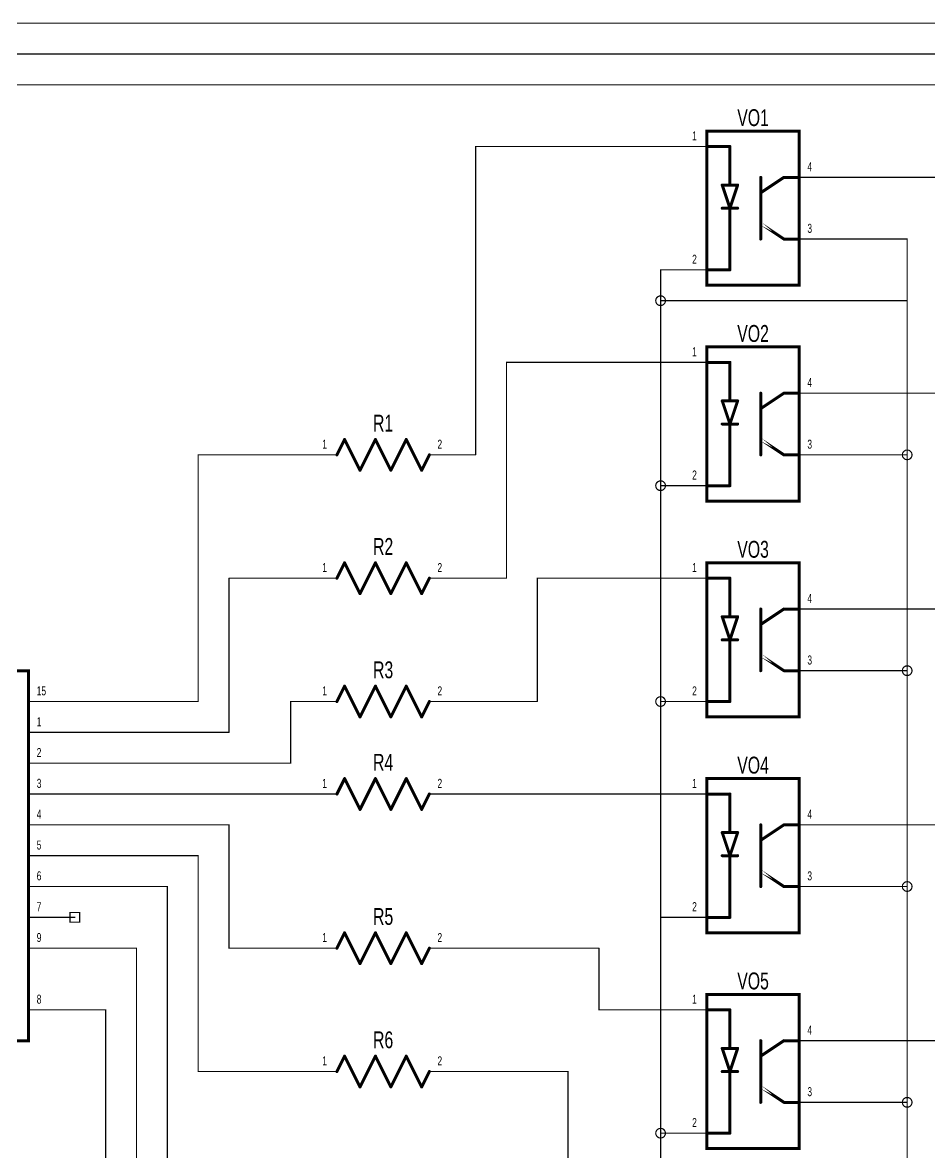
# Model space of a CAD drawing. Extents: x -9.1 to 18.8, y -6.3 to 0.3.
# Drawn here: x -4.47 to -1.528, y -3.462 to 0.202 of the extents above; entities that cross this region are included whole.
import ezdxf
from ezdxf.enums import TextEntityAlignment as Align

# ---------------------------------------------------------------- set-up
doc = ezdxf.new("R2010")
doc.units = 0
for name, color, linetype in [('Element', 253, 'CONTINUOUS'), ('Net', 50, 'CONTINUOUS'), ('Pin', 50, 'CONTINUOUS')]:
    doc.layers.add(name, color=color, linetype=linetype)

msp = doc.modelspace()

# ---------------------------------------------------------------- linework, layer by layer
at = {"layer": 'Element', "linetype": 'CONTINUOUS', "const_width": 0.0098}
for points in [[(-2.25, -0.15), (-1.95, -0.15), (-1.95, -0.65), (-2.25, -0.65), (-2.25, -0.15)], [(-2.25, -0.2), (-2.175, -0.2)], [(-2.175, -0.2), (-2.175, -0.325)], [(-2.15, -0.325), (-2.2, -0.325)], [(-2.2, -0.325), (-2.175, -0.4)], [(-2.175, -0.4), (-2.15, -0.325)], [(-2.075, -0.3), (-2.075, -0.5)], [(-2.075, -0.35), (-2, -0.3)], [(-2, -0.3), (-1.95, -0.3)], [(-2.2, -0.4), (-2.15, -0.4)], [(-2.175, -0.4), (-2.175, -0.6)], [(-2.075, -0.45), (-2, -0.5), (-2.075, -0.45)], [(-2, -0.5), (-1.95, -0.5)], [(-2.175, -0.6), (-2.25, -0.6)], [(-2.25, -0.85), (-1.95, -0.85), (-1.95, -1.35), (-2.25, -1.35), (-2.25, -0.85)], [(-2.25, -0.9), (-2.175, -0.9)], [(-2.175, -0.9), (-2.175, -1.025)], [(-2.15, -1.025), (-2.2, -1.025)], [(-2.2, -1.025), (-2.175, -1.1)], [(-2.175, -1.1), (-2.15, -1.025)], [(-2.075, -1), (-2.075, -1.2)], [(-2.075, -1.05), (-2, -1)], [(-2, -1), (-1.95, -1)], [(-2.2, -1.1), (-2.15, -1.1)], [(-2.175, -1.1), (-2.175, -1.3)], [(-3.45, -1.2), (-3.425, -1.15)], [(-3.425, -1.15), (-3.375, -1.25)], [(-3.375, -1.25), (-3.325, -1.15)], [(-3.325, -1.15), (-3.275, -1.25)], [(-3.275, -1.25), (-3.225, -1.15)], [(-3.225, -1.15), (-3.175, -1.25)], [(-2.075, -1.15), (-2, -1.2), (-2.075, -1.15)], [(-3.175, -1.25), (-3.15, -1.2)], [(-2, -1.2), (-1.95, -1.2)], [(-2.175, -1.3), (-2.25, -1.3)], [(-3.45, -1.6), (-3.425, -1.55)], [(-3.425, -1.55), (-3.375, -1.65)], [(-3.375, -1.65), (-3.325, -1.55)], [(-3.325, -1.55), (-3.275, -1.65)], [(-3.275, -1.65), (-3.225, -1.55)], [(-3.225, -1.55), (-3.175, -1.65)], [(-2.25, -1.55), (-1.95, -1.55), (-1.95, -2.05), (-2.25, -2.05), (-2.25, -1.55)], [(-3.175, -1.65), (-3.15, -1.6)], [(-2.25, -1.6), (-2.175, -1.6)], [(-2.175, -1.6), (-2.175, -1.725)], [(-2.15, -1.725), (-2.2, -1.725)], [(-2.2, -1.725), (-2.175, -1.8)], [(-2.175, -1.8), (-2.15, -1.725)], [(-2.075, -1.7), (-2.075, -1.9)], [(-2.075, -1.75), (-2, -1.7)], [(-2, -1.7), (-1.95, -1.7)], [(-2.2, -1.8), (-2.15, -1.8)], [(-2.175, -1.8), (-2.175, -2)], [(-2.075, -1.85), (-2, -1.9), (-2.075, -1.85)], [(-5.15, -1.9), (-4.45, -1.9), (-4.45, -3.1), (-5.15, -3.1), (-5.15, -1.9)], [(-2, -1.9), (-1.95, -1.9)], [(-3.45, -2), (-3.425, -1.95)], [(-3.425, -1.95), (-3.375, -2.05)], [(-3.375, -2.05), (-3.325, -1.95)], [(-3.325, -1.95), (-3.275, -2.05)], [(-3.275, -2.05), (-3.225, -1.95)], [(-3.225, -1.95), (-3.175, -2.05)], [(-3.175, -2.05), (-3.15, -2)], [(-2.175, -2), (-2.25, -2)], [(-3.45, -2.3), (-3.425, -2.25)], [(-3.425, -2.25), (-3.375, -2.35)], [(-3.375, -2.35), (-3.325, -2.25)], [(-3.325, -2.25), (-3.275, -2.35)], [(-3.275, -2.35), (-3.225, -2.25)], [(-3.225, -2.25), (-3.175, -2.35)], [(-2.25, -2.25), (-1.95, -2.25), (-1.95, -2.75), (-2.25, -2.75), (-2.25, -2.25)], [(-3.175, -2.35), (-3.15, -2.3)], [(-2.25, -2.3), (-2.175, -2.3)], [(-2.175, -2.3), (-2.175, -2.425)], [(-2.075, -2.4), (-2.075, -2.6)], [(-2.075, -2.45), (-2, -2.4)], [(-2, -2.4), (-1.95, -2.4)], [(-2.15, -2.425), (-2.2, -2.425)], [(-2.2, -2.425), (-2.175, -2.5)], [(-2.175, -2.5), (-2.15, -2.425)], [(-2.2, -2.5), (-2.15, -2.5)], [(-2.175, -2.5), (-2.175, -2.7)], [(-2.075, -2.55), (-2, -2.6), (-2.075, -2.55)], [(-2, -2.6), (-1.95, -2.6)], [(-2.175, -2.7), (-2.25, -2.7)], [(-3.45, -2.8), (-3.425, -2.75)], [(-3.425, -2.75), (-3.375, -2.85)], [(-3.375, -2.85), (-3.325, -2.75)], [(-3.325, -2.75), (-3.275, -2.85)], [(-3.275, -2.85), (-3.225, -2.75)], [(-3.225, -2.75), (-3.175, -2.85)], [(-3.175, -2.85), (-3.15, -2.8)], [(-2.25, -2.95), (-1.95, -2.95), (-1.95, -3.45), (-2.25, -3.45), (-2.25, -2.95)], [(-2.25, -3), (-2.175, -3)], [(-2.175, -3), (-2.175, -3.125)], [(-2.075, -3.1), (-2.075, -3.3)], [(-2.075, -3.15), (-2, -3.1)], [(-2, -3.1), (-1.95, -3.1)], [(-3.45, -3.2), (-3.425, -3.15)], [(-3.425, -3.15), (-3.375, -3.25)], [(-3.375, -3.25), (-3.325, -3.15)], [(-3.325, -3.15), (-3.275, -3.25)], [(-3.275, -3.25), (-3.225, -3.15)], [(-3.225, -3.15), (-3.175, -3.25)], [(-2.15, -3.125), (-2.2, -3.125)], [(-2.2, -3.125), (-2.175, -3.2)], [(-2.175, -3.2), (-2.15, -3.125)], [(-3.175, -3.25), (-3.15, -3.2)], [(-2.2, -3.2), (-2.15, -3.2)], [(-2.175, -3.2), (-2.175, -3.4)], [(-2.075, -3.25), (-2, -3.3), (-2.075, -3.25)], [(-2, -3.3), (-1.95, -3.3)], [(-2.175, -3.4), (-2.25, -3.4)]]:
    msp.add_lwpolyline(points, dxfattribs=at)
at = {"layer": 'Element', "linetype": 'CONTINUOUS', "const_width": 0.0049}
for points in [[(-2.2525, -0.2, 1), (-2.2475, -0.2, 1), (-2.2525, -0.2, 1)], [(-2.1775, -0.2, 1), (-2.1725, -0.2, 1), (-2.1775, -0.2, 1)], [(-2.1775, -0.2, 1), (-2.1725, -0.2, 1), (-2.1775, -0.2, 1)], [(-2.2025, -0.325, 1), (-2.1975, -0.325, 1), (-2.2025, -0.325, 1)], [(-2.2025, -0.325, 1), (-2.1975, -0.325, 1), (-2.2025, -0.325, 1)], [(-2.1775, -0.325, 1), (-2.1725, -0.325, 1), (-2.1775, -0.325, 1)], [(-2.1525, -0.325, 1), (-2.1475, -0.325, 1), (-2.1525, -0.325, 1)], [(-2.1525, -0.325, 1), (-2.1475, -0.325, 1), (-2.1525, -0.325, 1)], [(-2.0775, -0.3, 1), (-2.0725, -0.3, 1), (-2.0775, -0.3, 1)], [(-2.0025, -0.3, 1), (-1.9975, -0.3, 1), (-2.0025, -0.3, 1)], [(-2.0025, -0.3, 1), (-1.9975, -0.3, 1), (-2.0025, -0.3, 1)], [(-1.9525, -0.3, 1), (-1.9475, -0.3, 1), (-1.9525, -0.3, 1)], [(-2.0775, -0.35, 1), (-2.0725, -0.35, 1), (-2.0775, -0.35, 1)], [(-2.2025, -0.4, 1), (-2.1975, -0.4, 1), (-2.2025, -0.4, 1)], [(-2.1775, -0.4, 1), (-2.1725, -0.4, 1), (-2.1775, -0.4, 1)], [(-2.1775, -0.4, 1), (-2.1725, -0.4, 1), (-2.1775, -0.4, 1)], [(-2.1775, -0.4, 1), (-2.1725, -0.4, 1), (-2.1775, -0.4, 1)], [(-2.1525, -0.4, 1), (-2.1475, -0.4, 1), (-2.1525, -0.4, 1)], [(-2.0775, -0.45, 1), (-2.0725, -0.45, 1), (-2.0775, -0.45, 1)], [(-2.0775, -0.5, 1), (-2.0725, -0.5, 1), (-2.0775, -0.5, 1)], [(-2.0025, -0.5, 1), (-1.9975, -0.5, 1), (-2.0025, -0.5, 1)], [(-1.9525, -0.5, 1), (-1.9475, -0.5, 1), (-1.9525, -0.5, 1)], [(-2.2525, -0.6, 1), (-2.2475, -0.6, 1), (-2.2525, -0.6, 1)], [(-2.1775, -0.6, 1), (-2.1725, -0.6, 1), (-2.1775, -0.6, 1)], [(-2.1775, -0.6, 1), (-2.1725, -0.6, 1), (-2.1775, -0.6, 1)], [(-2.2525, -0.9, 1), (-2.2475, -0.9, 1), (-2.2525, -0.9, 1)], [(-2.1775, -0.9, 1), (-2.1725, -0.9, 1), (-2.1775, -0.9, 1)], [(-2.1775, -0.9, 1), (-2.1725, -0.9, 1), (-2.1775, -0.9, 1)], [(-2.2025, -1.025, 1), (-2.1975, -1.025, 1), (-2.2025, -1.025, 1)], [(-2.2025, -1.025, 1), (-2.1975, -1.025, 1), (-2.2025, -1.025, 1)], [(-2.1775, -1.025, 1), (-2.1725, -1.025, 1), (-2.1775, -1.025, 1)], [(-2.1525, -1.025, 1), (-2.1475, -1.025, 1), (-2.1525, -1.025, 1)], [(-2.1525, -1.025, 1), (-2.1475, -1.025, 1), (-2.1525, -1.025, 1)], [(-2.0775, -1, 1), (-2.0725, -1, 1), (-2.0775, -1, 1)], [(-2.0025, -1, 1), (-1.9975, -1, 1), (-2.0025, -1, 1)], [(-2.0025, -1, 1), (-1.9975, -1, 1), (-2.0025, -1, 1)], [(-1.9525, -1, 1), (-1.9475, -1, 1), (-1.9525, -1, 1)], [(-2.0775, -1.05, 1), (-2.0725, -1.05, 1), (-2.0775, -1.05, 1)], [(-2.2025, -1.1, 1), (-2.1975, -1.1, 1), (-2.2025, -1.1, 1)], [(-2.1775, -1.1, 1), (-2.1725, -1.1, 1), (-2.1775, -1.1, 1)], [(-2.1775, -1.1, 1), (-2.1725, -1.1, 1), (-2.1775, -1.1, 1)], [(-2.1775, -1.1, 1), (-2.1725, -1.1, 1), (-2.1775, -1.1, 1)], [(-2.1525, -1.1, 1), (-2.1475, -1.1, 1), (-2.1525, -1.1, 1)], [(-3.4275, -1.15, 1), (-3.4225, -1.15, 1), (-3.4275, -1.15, 1)], [(-3.4275, -1.15, 1), (-3.4225, -1.15, 1), (-3.4275, -1.15, 1)], [(-3.3275, -1.15, 1), (-3.3225, -1.15, 1), (-3.3275, -1.15, 1)], [(-3.3275, -1.15, 1), (-3.3225, -1.15, 1), (-3.3275, -1.15, 1)], [(-3.2275, -1.15, 1), (-3.2225, -1.15, 1), (-3.2275, -1.15, 1)], [(-3.2275, -1.15, 1), (-3.2225, -1.15, 1), (-3.2275, -1.15, 1)], [(-2.0775, -1.15, 1), (-2.0725, -1.15, 1), (-2.0775, -1.15, 1)], [(-3.4525, -1.2, 1), (-3.4475, -1.2, 1), (-3.4525, -1.2, 1)], [(-3.1525, -1.2, 1), (-3.1475, -1.2, 1), (-3.1525, -1.2, 1)], [(-2.0775, -1.2, 1), (-2.0725, -1.2, 1), (-2.0775, -1.2, 1)], [(-2.0025, -1.2, 1), (-1.9975, -1.2, 1), (-2.0025, -1.2, 1)], [(-1.9525, -1.2, 1), (-1.9475, -1.2, 1), (-1.9525, -1.2, 1)], [(-3.3775, -1.25, 1), (-3.3725, -1.25, 1), (-3.3775, -1.25, 1)], [(-3.3775, -1.25, 1), (-3.3725, -1.25, 1), (-3.3775, -1.25, 1)], [(-3.2775, -1.25, 1), (-3.2725, -1.25, 1), (-3.2775, -1.25, 1)], [(-3.2775, -1.25, 1), (-3.2725, -1.25, 1), (-3.2775, -1.25, 1)], [(-3.1775, -1.25, 1), (-3.1725, -1.25, 1), (-3.1775, -1.25, 1)], [(-3.1775, -1.25, 1), (-3.1725, -1.25, 1), (-3.1775, -1.25, 1)], [(-2.2525, -1.3, 1), (-2.2475, -1.3, 1), (-2.2525, -1.3, 1)], [(-2.1775, -1.3, 1), (-2.1725, -1.3, 1), (-2.1775, -1.3, 1)], [(-2.1775, -1.3, 1), (-2.1725, -1.3, 1), (-2.1775, -1.3, 1)], [(-3.4275, -1.55, 1), (-3.4225, -1.55, 1), (-3.4275, -1.55, 1)], [(-3.4275, -1.55, 1), (-3.4225, -1.55, 1), (-3.4275, -1.55, 1)], [(-3.3275, -1.55, 1), (-3.3225, -1.55, 1), (-3.3275, -1.55, 1)], [(-3.3275, -1.55, 1), (-3.3225, -1.55, 1), (-3.3275, -1.55, 1)], [(-3.2275, -1.55, 1), (-3.2225, -1.55, 1), (-3.2275, -1.55, 1)], [(-3.2275, -1.55, 1), (-3.2225, -1.55, 1), (-3.2275, -1.55, 1)], [(-3.4525, -1.6, 1), (-3.4475, -1.6, 1), (-3.4525, -1.6, 1)], [(-3.1525, -1.6, 1), (-3.1475, -1.6, 1), (-3.1525, -1.6, 1)], [(-2.2525, -1.6, 1), (-2.2475, -1.6, 1), (-2.2525, -1.6, 1)], [(-2.1775, -1.6, 1), (-2.1725, -1.6, 1), (-2.1775, -1.6, 1)], [(-2.1775, -1.6, 1), (-2.1725, -1.6, 1), (-2.1775, -1.6, 1)], [(-3.3775, -1.65, 1), (-3.3725, -1.65, 1), (-3.3775, -1.65, 1)], [(-3.3775, -1.65, 1), (-3.3725, -1.65, 1), (-3.3775, -1.65, 1)], [(-3.2775, -1.65, 1), (-3.2725, -1.65, 1), (-3.2775, -1.65, 1)], [(-3.2775, -1.65, 1), (-3.2725, -1.65, 1), (-3.2775, -1.65, 1)], [(-3.1775, -1.65, 1), (-3.1725, -1.65, 1), (-3.1775, -1.65, 1)], [(-3.1775, -1.65, 1), (-3.1725, -1.65, 1), (-3.1775, -1.65, 1)], [(-2.2025, -1.725, 1), (-2.1975, -1.725, 1), (-2.2025, -1.725, 1)], [(-2.2025, -1.725, 1), (-2.1975, -1.725, 1), (-2.2025, -1.725, 1)], [(-2.1775, -1.725, 1), (-2.1725, -1.725, 1), (-2.1775, -1.725, 1)], [(-2.1525, -1.725, 1), (-2.1475, -1.725, 1), (-2.1525, -1.725, 1)], [(-2.1525, -1.725, 1), (-2.1475, -1.725, 1), (-2.1525, -1.725, 1)], [(-2.0775, -1.7, 1), (-2.0725, -1.7, 1), (-2.0775, -1.7, 1)], [(-2.0025, -1.7, 1), (-1.9975, -1.7, 1), (-2.0025, -1.7, 1)], [(-2.0025, -1.7, 1), (-1.9975, -1.7, 1), (-2.0025, -1.7, 1)], [(-1.9525, -1.7, 1), (-1.9475, -1.7, 1), (-1.9525, -1.7, 1)], [(-2.0775, -1.75, 1), (-2.0725, -1.75, 1), (-2.0775, -1.75, 1)], [(-2.2025, -1.8, 1), (-2.1975, -1.8, 1), (-2.2025, -1.8, 1)], [(-2.1775, -1.8, 1), (-2.1725, -1.8, 1), (-2.1775, -1.8, 1)], [(-2.1775, -1.8, 1), (-2.1725, -1.8, 1), (-2.1775, -1.8, 1)], [(-2.1775, -1.8, 1), (-2.1725, -1.8, 1), (-2.1775, -1.8, 1)], [(-2.1525, -1.8, 1), (-2.1475, -1.8, 1), (-2.1525, -1.8, 1)], [(-2.0775, -1.85, 1), (-2.0725, -1.85, 1), (-2.0775, -1.85, 1)], [(-2.0775, -1.9, 1), (-2.0725, -1.9, 1), (-2.0775, -1.9, 1)], [(-2.0025, -1.9, 1), (-1.9975, -1.9, 1), (-2.0025, -1.9, 1)], [(-1.9525, -1.9, 1), (-1.9475, -1.9, 1), (-1.9525, -1.9, 1)], [(-3.4275, -1.95, 1), (-3.4225, -1.95, 1), (-3.4275, -1.95, 1)], [(-3.4275, -1.95, 1), (-3.4225, -1.95, 1), (-3.4275, -1.95, 1)], [(-3.3275, -1.95, 1), (-3.3225, -1.95, 1), (-3.3275, -1.95, 1)], [(-3.3275, -1.95, 1), (-3.3225, -1.95, 1), (-3.3275, -1.95, 1)], [(-3.2275, -1.95, 1), (-3.2225, -1.95, 1), (-3.2275, -1.95, 1)], [(-3.2275, -1.95, 1), (-3.2225, -1.95, 1), (-3.2275, -1.95, 1)], [(-3.4525, -2, 1), (-3.4475, -2, 1), (-3.4525, -2, 1)], [(-3.1525, -2, 1), (-3.1475, -2, 1), (-3.1525, -2, 1)], [(-2.2525, -2, 1), (-2.2475, -2, 1), (-2.2525, -2, 1)], [(-2.1775, -2, 1), (-2.1725, -2, 1), (-2.1775, -2, 1)], [(-2.1775, -2, 1), (-2.1725, -2, 1), (-2.1775, -2, 1)], [(-3.3775, -2.05, 1), (-3.3725, -2.05, 1), (-3.3775, -2.05, 1)], [(-3.3775, -2.05, 1), (-3.3725, -2.05, 1), (-3.3775, -2.05, 1)], [(-3.2775, -2.05, 1), (-3.2725, -2.05, 1), (-3.2775, -2.05, 1)], [(-3.2775, -2.05, 1), (-3.2725, -2.05, 1), (-3.2775, -2.05, 1)], [(-3.1775, -2.05, 1), (-3.1725, -2.05, 1), (-3.1775, -2.05, 1)], [(-3.1775, -2.05, 1), (-3.1725, -2.05, 1), (-3.1775, -2.05, 1)], [(-3.4275, -2.25, 1), (-3.4225, -2.25, 1), (-3.4275, -2.25, 1)], [(-3.4275, -2.25, 1), (-3.4225, -2.25, 1), (-3.4275, -2.25, 1)], [(-3.3275, -2.25, 1), (-3.3225, -2.25, 1), (-3.3275, -2.25, 1)], [(-3.3275, -2.25, 1), (-3.3225, -2.25, 1), (-3.3275, -2.25, 1)], [(-3.2275, -2.25, 1), (-3.2225, -2.25, 1), (-3.2275, -2.25, 1)], [(-3.2275, -2.25, 1), (-3.2225, -2.25, 1), (-3.2275, -2.25, 1)], [(-3.4525, -2.3, 1), (-3.4475, -2.3, 1), (-3.4525, -2.3, 1)], [(-3.1525, -2.3, 1), (-3.1475, -2.3, 1), (-3.1525, -2.3, 1)], [(-2.2525, -2.3, 1), (-2.2475, -2.3, 1), (-2.2525, -2.3, 1)], [(-2.1775, -2.3, 1), (-2.1725, -2.3, 1), (-2.1775, -2.3, 1)], [(-2.1775, -2.3, 1), (-2.1725, -2.3, 1), (-2.1775, -2.3, 1)], [(-3.3775, -2.35, 1), (-3.3725, -2.35, 1), (-3.3775, -2.35, 1)], [(-3.3775, -2.35, 1), (-3.3725, -2.35, 1), (-3.3775, -2.35, 1)], [(-3.2775, -2.35, 1), (-3.2725, -2.35, 1), (-3.2775, -2.35, 1)], [(-3.2775, -2.35, 1), (-3.2725, -2.35, 1), (-3.2775, -2.35, 1)], [(-3.1775, -2.35, 1), (-3.1725, -2.35, 1), (-3.1775, -2.35, 1)], [(-3.1775, -2.35, 1), (-3.1725, -2.35, 1), (-3.1775, -2.35, 1)], [(-2.0775, -2.4, 1), (-2.0725, -2.4, 1), (-2.0775, -2.4, 1)], [(-2.0025, -2.4, 1), (-1.9975, -2.4, 1), (-2.0025, -2.4, 1)], [(-2.0025, -2.4, 1), (-1.9975, -2.4, 1), (-2.0025, -2.4, 1)], [(-1.9525, -2.4, 1), (-1.9475, -2.4, 1), (-1.9525, -2.4, 1)], [(-2.2025, -2.425, 1), (-2.1975, -2.425, 1), (-2.2025, -2.425, 1)], [(-2.2025, -2.425, 1), (-2.1975, -2.425, 1), (-2.2025, -2.425, 1)], [(-2.1775, -2.425, 1), (-2.1725, -2.425, 1), (-2.1775, -2.425, 1)], [(-2.1525, -2.425, 1), (-2.1475, -2.425, 1), (-2.1525, -2.425, 1)], [(-2.1525, -2.425, 1), (-2.1475, -2.425, 1), (-2.1525, -2.425, 1)], [(-2.0775, -2.45, 1), (-2.0725, -2.45, 1), (-2.0775, -2.45, 1)], [(-2.2025, -2.5, 1), (-2.1975, -2.5, 1), (-2.2025, -2.5, 1)], [(-2.1775, -2.5, 1), (-2.1725, -2.5, 1), (-2.1775, -2.5, 1)], [(-2.1775, -2.5, 1), (-2.1725, -2.5, 1), (-2.1775, -2.5, 1)], [(-2.1775, -2.5, 1), (-2.1725, -2.5, 1), (-2.1775, -2.5, 1)], [(-2.1525, -2.5, 1), (-2.1475, -2.5, 1), (-2.1525, -2.5, 1)], [(-2.0775, -2.55, 1), (-2.0725, -2.55, 1), (-2.0775, -2.55, 1)], [(-2.0775, -2.6, 1), (-2.0725, -2.6, 1), (-2.0775, -2.6, 1)], [(-2.0025, -2.6, 1), (-1.9975, -2.6, 1), (-2.0025, -2.6, 1)], [(-1.9525, -2.6, 1), (-1.9475, -2.6, 1), (-1.9525, -2.6, 1)], [(-2.2525, -2.7, 1), (-2.2475, -2.7, 1), (-2.2525, -2.7, 1)], [(-2.1775, -2.7, 1), (-2.1725, -2.7, 1), (-2.1775, -2.7, 1)], [(-2.1775, -2.7, 1), (-2.1725, -2.7, 1), (-2.1775, -2.7, 1)], [(-3.4275, -2.75, 1), (-3.4225, -2.75, 1), (-3.4275, -2.75, 1)], [(-3.4275, -2.75, 1), (-3.4225, -2.75, 1), (-3.4275, -2.75, 1)], [(-3.3275, -2.75, 1), (-3.3225, -2.75, 1), (-3.3275, -2.75, 1)], [(-3.3275, -2.75, 1), (-3.3225, -2.75, 1), (-3.3275, -2.75, 1)], [(-3.2275, -2.75, 1), (-3.2225, -2.75, 1), (-3.2275, -2.75, 1)], [(-3.2275, -2.75, 1), (-3.2225, -2.75, 1), (-3.2275, -2.75, 1)], [(-3.4525, -2.8, 1), (-3.4475, -2.8, 1), (-3.4525, -2.8, 1)], [(-3.1525, -2.8, 1), (-3.1475, -2.8, 1), (-3.1525, -2.8, 1)], [(-3.3775, -2.85, 1), (-3.3725, -2.85, 1), (-3.3775, -2.85, 1)], [(-3.3775, -2.85, 1), (-3.3725, -2.85, 1), (-3.3775, -2.85, 1)], [(-3.2775, -2.85, 1), (-3.2725, -2.85, 1), (-3.2775, -2.85, 1)], [(-3.2775, -2.85, 1), (-3.2725, -2.85, 1), (-3.2775, -2.85, 1)], [(-3.1775, -2.85, 1), (-3.1725, -2.85, 1), (-3.1775, -2.85, 1)], [(-3.1775, -2.85, 1), (-3.1725, -2.85, 1), (-3.1775, -2.85, 1)], [(-2.2525, -3, 1), (-2.2475, -3, 1), (-2.2525, -3, 1)], [(-2.1775, -3, 1), (-2.1725, -3, 1), (-2.1775, -3, 1)], [(-2.1775, -3, 1), (-2.1725, -3, 1), (-2.1775, -3, 1)], [(-2.0775, -3.1, 1), (-2.0725, -3.1, 1), (-2.0775, -3.1, 1)], [(-2.0025, -3.1, 1), (-1.9975, -3.1, 1), (-2.0025, -3.1, 1)], [(-2.0025, -3.1, 1), (-1.9975, -3.1, 1), (-2.0025, -3.1, 1)], [(-1.9525, -3.1, 1), (-1.9475, -3.1, 1), (-1.9525, -3.1, 1)], [(-3.4275, -3.15, 1), (-3.4225, -3.15, 1), (-3.4275, -3.15, 1)], [(-3.4275, -3.15, 1), (-3.4225, -3.15, 1), (-3.4275, -3.15, 1)], [(-3.3275, -3.15, 1), (-3.3225, -3.15, 1), (-3.3275, -3.15, 1)], [(-3.3275, -3.15, 1), (-3.3225, -3.15, 1), (-3.3275, -3.15, 1)], [(-3.2275, -3.15, 1), (-3.2225, -3.15, 1), (-3.2275, -3.15, 1)], [(-3.2275, -3.15, 1), (-3.2225, -3.15, 1), (-3.2275, -3.15, 1)], [(-2.2025, -3.125, 1), (-2.1975, -3.125, 1), (-2.2025, -3.125, 1)], [(-2.2025, -3.125, 1), (-2.1975, -3.125, 1), (-2.2025, -3.125, 1)], [(-2.1775, -3.125, 1), (-2.1725, -3.125, 1), (-2.1775, -3.125, 1)], [(-2.1525, -3.125, 1), (-2.1475, -3.125, 1), (-2.1525, -3.125, 1)], [(-2.1525, -3.125, 1), (-2.1475, -3.125, 1), (-2.1525, -3.125, 1)], [(-2.0775, -3.15, 1), (-2.0725, -3.15, 1), (-2.0775, -3.15, 1)], [(-3.4525, -3.2, 1), (-3.4475, -3.2, 1), (-3.4525, -3.2, 1)], [(-3.1525, -3.2, 1), (-3.1475, -3.2, 1), (-3.1525, -3.2, 1)], [(-2.2025, -3.2, 1), (-2.1975, -3.2, 1), (-2.2025, -3.2, 1)], [(-2.1775, -3.2, 1), (-2.1725, -3.2, 1), (-2.1775, -3.2, 1)], [(-2.1775, -3.2, 1), (-2.1725, -3.2, 1), (-2.1775, -3.2, 1)], [(-2.1775, -3.2, 1), (-2.1725, -3.2, 1), (-2.1775, -3.2, 1)], [(-2.1525, -3.2, 1), (-2.1475, -3.2, 1), (-2.1525, -3.2, 1)], [(-3.3775, -3.25, 1), (-3.3725, -3.25, 1), (-3.3775, -3.25, 1)], [(-3.3775, -3.25, 1), (-3.3725, -3.25, 1), (-3.3775, -3.25, 1)], [(-3.2775, -3.25, 1), (-3.2725, -3.25, 1), (-3.2775, -3.25, 1)], [(-3.2775, -3.25, 1), (-3.2725, -3.25, 1), (-3.2775, -3.25, 1)], [(-3.1775, -3.25, 1), (-3.1725, -3.25, 1), (-3.1775, -3.25, 1)], [(-3.1775, -3.25, 1), (-3.1725, -3.25, 1), (-3.1775, -3.25, 1)], [(-2.0775, -3.25, 1), (-2.0725, -3.25, 1), (-2.0775, -3.25, 1)], [(-2.0775, -3.3, 1), (-2.0725, -3.3, 1), (-2.0775, -3.3, 1)], [(-2.0025, -3.3, 1), (-1.9975, -3.3, 1), (-2.0025, -3.3, 1)], [(-1.9525, -3.3, 1), (-1.9475, -3.3, 1), (-1.9525, -3.3, 1)], [(-2.2525, -3.4, 1), (-2.2475, -3.4, 1), (-2.2525, -3.4, 1)], [(-2.1775, -3.4, 1), (-2.1725, -3.4, 1), (-2.1775, -3.4, 1)], [(-2.1775, -3.4, 1), (-2.1725, -3.4, 1), (-2.1775, -3.4, 1)]]:
    msp.add_lwpolyline(points, format="xyb", dxfattribs=at)
at = {"layer": 'Net', "linetype": 'CONTINUOUS', "const_width": 0.0039}
for points in [[(-5.7, 0.2), (0.4, 0.2)], [(-5.6, 0.1), (0.2, 0.1)], [(-5.5, 0), (0.6, 0)], [(-3, -1.2), (-3, -0.2)], [(-3, -0.2), (-2.4, -0.2)], [(-1.8, -0.3), (-0.9, -0.3)], [(-1.8, -0.5), (-1.6, -0.5)], [(-1.6, -0.5), (-1.6, -0.7)], [(-2.4, -0.6), (-2.4, -1.3)], [(-2.4157, -0.7), (-2.415, -0.7049), (-2.4127, -0.7093), (-2.4093, -0.7127), (-2.4049, -0.715), (-2.4, -0.7157), (-2.3951, -0.715), (-2.3907, -0.7127), (-2.3873, -0.7093), (-2.385, -0.7049), (-2.3843, -0.7), (-2.385, -0.6951), (-2.3873, -0.6907), (-2.3907, -0.6873), (-2.3951, -0.685), (-2.4, -0.6843), (-2.4049, -0.685), (-2.4093, -0.6873), (-2.4127, -0.6907), (-2.415, -0.6951), (-2.4157, -0.7)], [(-1.6, -0.7), (-2.4, -0.7)], [(-1.6, -0.7), (-1.6, -1.9)], [(-2.4, -0.9), (-2.9, -0.9)], [(-2.9, -0.9), (-2.9, -1.6)], [(-1.8, -1), (-1, -1)], [(-3.9, -2), (-3.9, -1.2)], [(-3.9, -1.2), (-3.6, -1.2)], [(-1.8, -1.2), (-1.6, -1.2)], [(-1.6157, -1.2), (-1.615, -1.2049), (-1.6127, -1.2093), (-1.6093, -1.2127), (-1.6049, -1.215), (-1.6, -1.2157), (-1.5951, -1.215), (-1.5907, -1.2127), (-1.5873, -1.2093), (-1.585, -1.2049), (-1.5843, -1.2), (-1.585, -1.1951), (-1.5873, -1.1907), (-1.5907, -1.1873), (-1.5951, -1.185), (-1.6, -1.1843), (-1.6049, -1.185), (-1.6093, -1.1873), (-1.6127, -1.1907), (-1.615, -1.1951), (-1.6157, -1.2)], [(-2.4157, -1.3), (-2.415, -1.3049), (-2.4127, -1.3093), (-2.4093, -1.3127), (-2.4049, -1.315), (-2.4, -1.3157), (-2.3951, -1.315), (-2.3907, -1.3127), (-2.3873, -1.3093), (-2.385, -1.3049), (-2.3843, -1.3), (-2.385, -1.2951), (-2.3873, -1.2907), (-2.3907, -1.2873), (-2.3951, -1.285), (-2.4, -1.2843), (-2.4049, -1.285), (-2.4093, -1.2873), (-2.4127, -1.2907), (-2.415, -1.2951), (-2.4157, -1.3)], [(-2.4, -1.3), (-2.4, -1.3)], [(-2.4, -1.3), (-2.4, -2)], [(-3.8, -2.1), (-3.8, -1.6)], [(-3.8, -1.6), (-3.6, -1.6)], [(-2.9, -1.6), (-3, -1.6)], [(-2.4, -1.6), (-2.8, -1.6)], [(-2.8, -1.6), (-2.8, -2)], [(-1.8, -1.7), (-1.1, -1.7)], [(-1.6, -1.9), (-1.8, -1.9)], [(-1.6157, -1.9), (-1.615, -1.9049), (-1.6127, -1.9093), (-1.6093, -1.9127), (-1.6049, -1.915), (-1.6, -1.9157), (-1.5951, -1.915), (-1.5907, -1.9127), (-1.5873, -1.9093), (-1.585, -1.9049), (-1.5843, -1.9), (-1.585, -1.8951), (-1.5873, -1.8907), (-1.5907, -1.8873), (-1.5951, -1.885), (-1.6, -1.8843), (-1.6049, -1.885), (-1.6093, -1.8873), (-1.6127, -1.8907), (-1.615, -1.8951), (-1.6157, -1.9)], [(-1.6, -2.6), (-1.6, -1.9)], [(-1.6, -1.9), (-1.6, -1.9)], [(-4.3, -2), (-3.9, -2)], [(-3.6, -2.2), (-3.6, -2)], [(-2.8, -2), (-3, -2)], [(-2.4157, -2), (-2.415, -2.0049), (-2.4127, -2.0093), (-2.4093, -2.0127), (-2.4049, -2.015), (-2.4, -2.0157), (-2.3951, -2.015), (-2.3907, -2.0127), (-2.3873, -2.0093), (-2.385, -2.0049), (-2.3843, -2), (-2.385, -1.9951), (-2.3873, -1.9907), (-2.3907, -1.9873), (-2.3951, -1.985), (-2.4, -1.9843), (-2.4049, -1.985), (-2.4093, -1.9873), (-2.4127, -1.9907), (-2.415, -1.9951), (-2.4157, -2)], [(-2.4157, -2), (-2.415, -2.0049), (-2.4127, -2.0093), (-2.4093, -2.0127), (-2.4049, -2.015), (-2.4, -2.0157), (-2.3951, -2.015), (-2.3907, -2.0127), (-2.3873, -2.0093), (-2.385, -2.0049), (-2.3843, -2), (-2.385, -1.9951), (-2.3873, -1.9907), (-2.3907, -1.9873), (-2.3951, -1.985), (-2.4, -1.9843), (-2.4049, -1.985), (-2.4093, -1.9873), (-2.4127, -1.9907), (-2.415, -1.9951), (-2.4157, -2)], [(-2.4, -2), (-2.4, -2)], [(-2.4, -2), (-2.4, -2.7)], [(-2.4, -2), (-2.4, -3.4)], [(-4.3, -2.1), (-3.8, -2.1)], [(-4.3, -2.2), (-3.6, -2.2)], [(-4.3, -2.3), (-3.6, -2.3)], [(-3, -2.3), (-2.4, -2.3)], [(-4.3, -2.4), (-3.8, -2.4)], [(-3.8, -2.4), (-3.8, -2.8)], [(-1.8, -2.4), (-1.2, -2.4)], [(-4.3, -2.5), (-3.9, -2.5)], [(-3.9, -2.5), (-3.9, -3.2)], [(-4.3, -2.6), (-4, -2.6)], [(-4, -2.6), (-4, -3.6)], [(-1.8, -2.6), (-1.6, -2.6)], [(-1.6157, -2.6), (-1.615, -2.6049), (-1.6127, -2.6093), (-1.6093, -2.6127), (-1.6049, -2.615), (-1.6, -2.6157), (-1.5951, -2.615), (-1.5907, -2.6127), (-1.5873, -2.6093), (-1.585, -2.6049), (-1.5843, -2.6), (-1.585, -2.5951), (-1.5873, -2.5907), (-1.5907, -2.5873), (-1.5951, -2.585), (-1.6, -2.5843), (-1.6049, -2.585), (-1.6093, -2.5873), (-1.6127, -2.5907), (-1.615, -2.5951), (-1.6157, -2.6)], [(-1.6, -3.3), (-1.6, -2.6)], [(-4.3, -2.8), (-4.1, -2.8)], [(-4.1, -2.8), (-4.1, -5)], [(-3.8, -2.8), (-3.6, -2.8)], [(-3, -2.8), (-2.6, -2.8)], [(-2.6, -2.8), (-2.6, -3)], [(-4.3, -3), (-4.2, -3)], [(-4.2, -3), (-4.2, -4.8)], [(-2.6, -3), (-2.4, -3)], [(-1.8, -3.1), (-1.2, -3.1)], [(-3.9, -3.2), (-3.6, -3.2)], [(-3, -3.2), (-2.7, -3.2)], [(-2.7, -3.2), (-2.7, -3.7)], [(-1.6157, -3.3), (-1.615, -3.3049), (-1.6127, -3.3093), (-1.6093, -3.3127), (-1.6049, -3.315), (-1.6, -3.3157), (-1.5951, -3.315), (-1.5907, -3.3127), (-1.5873, -3.3093), (-1.585, -3.3049), (-1.5843, -3.3), (-1.585, -3.2951), (-1.5873, -3.2907), (-1.5907, -3.2873), (-1.5951, -3.285), (-1.6, -3.2843), (-1.6049, -3.285), (-1.6093, -3.2873), (-1.6127, -3.2907), (-1.615, -3.2951), (-1.6157, -3.3)], [(-1.6, -3.3), (-1.8, -3.3)], [(-1.6, -4), (-1.6, -3.3)], [(-1.6, -3.3), (-1.6, -3.3)], [(-2.4157, -3.4), (-2.415, -3.4049), (-2.4127, -3.4093), (-2.4093, -3.4127), (-2.4049, -3.415), (-2.4, -3.4157), (-2.3951, -3.415), (-2.3907, -3.4127), (-2.3873, -3.4093), (-2.385, -3.4049), (-2.3843, -3.4), (-2.385, -3.3951), (-2.3873, -3.3907), (-2.3907, -3.3873), (-2.3951, -3.385), (-2.4, -3.3843), (-2.4049, -3.385), (-2.4093, -3.3873), (-2.4127, -3.3907), (-2.415, -3.3951), (-2.4157, -3.4)], [(-2.4157, -3.4), (-2.415, -3.4049), (-2.4127, -3.4093), (-2.4093, -3.4127), (-2.4049, -3.415), (-2.4, -3.4157), (-2.3951, -3.415), (-2.3907, -3.4127), (-2.3873, -3.4093), (-2.385, -3.4049), (-2.3843, -3.4), (-2.385, -3.3951), (-2.3873, -3.3907), (-2.3907, -3.3873), (-2.3951, -3.385), (-2.4, -3.3843), (-2.4049, -3.385), (-2.4093, -3.3873), (-2.4127, -3.3907), (-2.415, -3.3951), (-2.4157, -3.4)], [(-2.4, -3.4), (-2.4, -3.4)], [(-2.4, -3.4), (-2.4, -4.1)]]:
    msp.add_lwpolyline(points, dxfattribs=at)
at = {"layer": 'Net', "linetype": 'CONTINUOUS', "const_width": 0.002}
for points in [[(-3.001, -0.2, 1), (-2.999, -0.2, 1), (-3.001, -0.2, 1)], [(-3.001, -0.2, 1), (-2.999, -0.2, 1), (-3.001, -0.2, 1)], [(-2.401, -0.2, 1), (-2.399, -0.2, 1), (-2.401, -0.2, 1)], [(-1.801, -0.3, 1), (-1.799, -0.3, 1), (-1.801, -0.3, 1)], [(-1.801, -0.5, 1), (-1.799, -0.5, 1), (-1.801, -0.5, 1)], [(-1.601, -0.5, 1), (-1.599, -0.5, 1), (-1.601, -0.5, 1)], [(-1.601, -0.5, 1), (-1.599, -0.5, 1), (-1.601, -0.5, 1)], [(-2.401, -0.6, 1), (-2.399, -0.6, 1), (-2.401, -0.6, 1)], [(-2.4167, -0.7, 1), (-2.4148, -0.7, 1), (-2.4167, -0.7, 1)], [(-2.401, -0.7, 1), (-2.399, -0.7, 1), (-2.401, -0.7, 1)], [(-1.601, -0.7, 1), (-1.599, -0.7, 1), (-1.601, -0.7, 1)], [(-1.601, -0.7, 1), (-1.599, -0.7, 1), (-1.601, -0.7, 1)], [(-1.601, -0.7, 1), (-1.599, -0.7, 1), (-1.601, -0.7, 1)], [(-2.901, -0.9, 1), (-2.899, -0.9, 1), (-2.901, -0.9, 1)], [(-2.901, -0.9, 1), (-2.899, -0.9, 1), (-2.901, -0.9, 1)], [(-2.401, -0.9, 1), (-2.399, -0.9, 1), (-2.401, -0.9, 1)], [(-1.801, -1, 1), (-1.799, -1, 1), (-1.801, -1, 1)], [(-3.901, -1.2, 1), (-3.899, -1.2, 1), (-3.901, -1.2, 1)], [(-3.901, -1.2, 1), (-3.899, -1.2, 1), (-3.901, -1.2, 1)], [(-3.601, -1.2, 1), (-3.599, -1.2, 1), (-3.601, -1.2, 1)], [(-3.001, -1.2, 1), (-2.999, -1.2, 1), (-3.001, -1.2, 1)], [(-1.801, -1.2, 1), (-1.799, -1.2, 1), (-1.801, -1.2, 1)], [(-1.6167, -1.2, 1), (-1.6148, -1.2, 1), (-1.6167, -1.2, 1)], [(-1.601, -1.2, 1), (-1.599, -1.2, 1), (-1.601, -1.2, 1)], [(-2.4167, -1.3, 1), (-2.4148, -1.3, 1), (-2.4167, -1.3, 1)], [(-2.401, -1.3, 1), (-2.399, -1.3, 1), (-2.401, -1.3, 1)], [(-2.401, -1.3, 1), (-2.399, -1.3, 1), (-2.401, -1.3, 1)], [(-2.401, -1.3, 1), (-2.399, -1.3, 1), (-2.401, -1.3, 1)], [(-3.801, -1.6, 1), (-3.799, -1.6, 1), (-3.801, -1.6, 1)], [(-3.801, -1.6, 1), (-3.799, -1.6, 1), (-3.801, -1.6, 1)], [(-3.601, -1.6, 1), (-3.599, -1.6, 1), (-3.601, -1.6, 1)], [(-3.001, -1.6, 1), (-2.999, -1.6, 1), (-3.001, -1.6, 1)], [(-2.901, -1.6, 1), (-2.899, -1.6, 1), (-2.901, -1.6, 1)], [(-2.901, -1.6, 1), (-2.899, -1.6, 1), (-2.901, -1.6, 1)], [(-2.801, -1.6, 1), (-2.799, -1.6, 1), (-2.801, -1.6, 1)], [(-2.801, -1.6, 1), (-2.799, -1.6, 1), (-2.801, -1.6, 1)], [(-2.401, -1.6, 1), (-2.399, -1.6, 1), (-2.401, -1.6, 1)], [(-1.801, -1.7, 1), (-1.799, -1.7, 1), (-1.801, -1.7, 1)], [(-1.801, -1.9, 1), (-1.799, -1.9, 1), (-1.801, -1.9, 1)], [(-1.6167, -1.9, 1), (-1.6148, -1.9, 1), (-1.6167, -1.9, 1)], [(-1.601, -1.9, 1), (-1.599, -1.9, 1), (-1.601, -1.9, 1)], [(-1.601, -1.9, 1), (-1.599, -1.9, 1), (-1.601, -1.9, 1)], [(-1.601, -1.9, 1), (-1.599, -1.9, 1), (-1.601, -1.9, 1)], [(-1.601, -1.9, 1), (-1.599, -1.9, 1), (-1.601, -1.9, 1)], [(-4.301, -2, 1), (-4.299, -2, 1), (-4.301, -2, 1)], [(-3.901, -2, 1), (-3.899, -2, 1), (-3.901, -2, 1)], [(-3.901, -2, 1), (-3.899, -2, 1), (-3.901, -2, 1)], [(-3.601, -2, 1), (-3.599, -2, 1), (-3.601, -2, 1)], [(-3.001, -2, 1), (-2.999, -2, 1), (-3.001, -2, 1)], [(-2.801, -2, 1), (-2.799, -2, 1), (-2.801, -2, 1)], [(-2.801, -2, 1), (-2.799, -2, 1), (-2.801, -2, 1)], [(-2.4167, -2, 1), (-2.4148, -2, 1), (-2.4167, -2, 1)], [(-2.4167, -2, 1), (-2.4148, -2, 1), (-2.4167, -2, 1)], [(-2.401, -2, 1), (-2.399, -2, 1), (-2.401, -2, 1)], [(-2.401, -2, 1), (-2.399, -2, 1), (-2.401, -2, 1)], [(-2.401, -2, 1), (-2.399, -2, 1), (-2.401, -2, 1)], [(-2.401, -2, 1), (-2.399, -2, 1), (-2.401, -2, 1)], [(-4.301, -2.1, 1), (-4.299, -2.1, 1), (-4.301, -2.1, 1)], [(-3.801, -2.1, 1), (-3.799, -2.1, 1), (-3.801, -2.1, 1)], [(-3.801, -2.1, 1), (-3.799, -2.1, 1), (-3.801, -2.1, 1)], [(-4.301, -2.2, 1), (-4.299, -2.2, 1), (-4.301, -2.2, 1)], [(-3.601, -2.2, 1), (-3.599, -2.2, 1), (-3.601, -2.2, 1)], [(-3.601, -2.2, 1), (-3.599, -2.2, 1), (-3.601, -2.2, 1)], [(-4.301, -2.3, 1), (-4.299, -2.3, 1), (-4.301, -2.3, 1)], [(-3.601, -2.3, 1), (-3.599, -2.3, 1), (-3.601, -2.3, 1)], [(-3.001, -2.3, 1), (-2.999, -2.3, 1), (-3.001, -2.3, 1)], [(-2.401, -2.3, 1), (-2.399, -2.3, 1), (-2.401, -2.3, 1)], [(-4.301, -2.4, 1), (-4.299, -2.4, 1), (-4.301, -2.4, 1)], [(-3.801, -2.4, 1), (-3.799, -2.4, 1), (-3.801, -2.4, 1)], [(-3.801, -2.4, 1), (-3.799, -2.4, 1), (-3.801, -2.4, 1)], [(-1.801, -2.4, 1), (-1.799, -2.4, 1), (-1.801, -2.4, 1)], [(-4.301, -2.5, 1), (-4.299, -2.5, 1), (-4.301, -2.5, 1)], [(-3.901, -2.5, 1), (-3.899, -2.5, 1), (-3.901, -2.5, 1)], [(-3.901, -2.5, 1), (-3.899, -2.5, 1), (-3.901, -2.5, 1)], [(-4.301, -2.6, 1), (-4.299, -2.6, 1), (-4.301, -2.6, 1)], [(-4.001, -2.6, 1), (-3.999, -2.6, 1), (-4.001, -2.6, 1)], [(-4.001, -2.6, 1), (-3.999, -2.6, 1), (-4.001, -2.6, 1)], [(-1.801, -2.6, 1), (-1.799, -2.6, 1), (-1.801, -2.6, 1)], [(-1.6167, -2.6, 1), (-1.6148, -2.6, 1), (-1.6167, -2.6, 1)], [(-1.601, -2.6, 1), (-1.599, -2.6, 1), (-1.601, -2.6, 1)], [(-1.601, -2.6, 1), (-1.599, -2.6, 1), (-1.601, -2.6, 1)], [(-1.601, -2.6, 1), (-1.599, -2.6, 1), (-1.601, -2.6, 1)], [(-2.401, -2.7, 1), (-2.399, -2.7, 1), (-2.401, -2.7, 1)], [(-4.301, -2.8, 1), (-4.299, -2.8, 1), (-4.301, -2.8, 1)], [(-4.101, -2.8, 1), (-4.099, -2.8, 1), (-4.101, -2.8, 1)], [(-4.101, -2.8, 1), (-4.099, -2.8, 1), (-4.101, -2.8, 1)], [(-3.801, -2.8, 1), (-3.799, -2.8, 1), (-3.801, -2.8, 1)], [(-3.801, -2.8, 1), (-3.799, -2.8, 1), (-3.801, -2.8, 1)], [(-3.601, -2.8, 1), (-3.599, -2.8, 1), (-3.601, -2.8, 1)], [(-3.001, -2.8, 1), (-2.999, -2.8, 1), (-3.001, -2.8, 1)], [(-2.601, -2.8, 1), (-2.599, -2.8, 1), (-2.601, -2.8, 1)], [(-2.601, -2.8, 1), (-2.599, -2.8, 1), (-2.601, -2.8, 1)], [(-4.301, -3, 1), (-4.299, -3, 1), (-4.301, -3, 1)], [(-4.201, -3, 1), (-4.199, -3, 1), (-4.201, -3, 1)], [(-4.201, -3, 1), (-4.199, -3, 1), (-4.201, -3, 1)], [(-2.601, -3, 1), (-2.599, -3, 1), (-2.601, -3, 1)], [(-2.601, -3, 1), (-2.599, -3, 1), (-2.601, -3, 1)], [(-2.401, -3, 1), (-2.399, -3, 1), (-2.401, -3, 1)], [(-1.801, -3.1, 1), (-1.799, -3.1, 1), (-1.801, -3.1, 1)], [(-3.901, -3.2, 1), (-3.899, -3.2, 1), (-3.901, -3.2, 1)], [(-3.901, -3.2, 1), (-3.899, -3.2, 1), (-3.901, -3.2, 1)], [(-3.601, -3.2, 1), (-3.599, -3.2, 1), (-3.601, -3.2, 1)], [(-3.001, -3.2, 1), (-2.999, -3.2, 1), (-3.001, -3.2, 1)], [(-2.701, -3.2, 1), (-2.699, -3.2, 1), (-2.701, -3.2, 1)], [(-2.701, -3.2, 1), (-2.699, -3.2, 1), (-2.701, -3.2, 1)], [(-1.801, -3.3, 1), (-1.799, -3.3, 1), (-1.801, -3.3, 1)], [(-1.6167, -3.3, 1), (-1.6148, -3.3, 1), (-1.6167, -3.3, 1)], [(-1.601, -3.3, 1), (-1.599, -3.3, 1), (-1.601, -3.3, 1)], [(-1.601, -3.3, 1), (-1.599, -3.3, 1), (-1.601, -3.3, 1)], [(-1.601, -3.3, 1), (-1.599, -3.3, 1), (-1.601, -3.3, 1)], [(-1.601, -3.3, 1), (-1.599, -3.3, 1), (-1.601, -3.3, 1)], [(-2.4167, -3.4, 1), (-2.4148, -3.4, 1), (-2.4167, -3.4, 1)], [(-2.4167, -3.4, 1), (-2.4148, -3.4, 1), (-2.4167, -3.4, 1)], [(-2.401, -3.4, 1), (-2.399, -3.4, 1), (-2.401, -3.4, 1)], [(-2.401, -3.4, 1), (-2.399, -3.4, 1), (-2.401, -3.4, 1)], [(-2.401, -3.4, 1), (-2.399, -3.4, 1), (-2.401, -3.4, 1)]]:
    msp.add_lwpolyline(points, format="xyb", dxfattribs=at)
at = {"layer": 'Pin', "linetype": 'CONTINUOUS', "const_width": 0.002}
for points in [[(-2.401, -0.2, 1), (-2.399, -0.2, 1), (-2.401, -0.2, 1)], [(-2.251, -0.2, 1), (-2.249, -0.2, 1), (-2.251, -0.2, 1)], [(-1.951, -0.3, 1), (-1.949, -0.3, 1), (-1.951, -0.3, 1)], [(-1.801, -0.3, 1), (-1.799, -0.3, 1), (-1.801, -0.3, 1)], [(-1.951, -0.5, 1), (-1.949, -0.5, 1), (-1.951, -0.5, 1)], [(-1.801, -0.5, 1), (-1.799, -0.5, 1), (-1.801, -0.5, 1)], [(-2.401, -0.6, 1), (-2.399, -0.6, 1), (-2.401, -0.6, 1)], [(-2.251, -0.6, 1), (-2.249, -0.6, 1), (-2.251, -0.6, 1)], [(-2.401, -0.9, 1), (-2.399, -0.9, 1), (-2.401, -0.9, 1)], [(-2.251, -0.9, 1), (-2.249, -0.9, 1), (-2.251, -0.9, 1)], [(-1.951, -1, 1), (-1.949, -1, 1), (-1.951, -1, 1)], [(-1.801, -1, 1), (-1.799, -1, 1), (-1.801, -1, 1)], [(-3.601, -1.2, 1), (-3.599, -1.2, 1), (-3.601, -1.2, 1)], [(-3.451, -1.2, 1), (-3.449, -1.2, 1), (-3.451, -1.2, 1)], [(-3.151, -1.2, 1), (-3.149, -1.2, 1), (-3.151, -1.2, 1)], [(-3.001, -1.2, 1), (-2.999, -1.2, 1), (-3.001, -1.2, 1)], [(-1.951, -1.2, 1), (-1.949, -1.2, 1), (-1.951, -1.2, 1)], [(-1.801, -1.2, 1), (-1.799, -1.2, 1), (-1.801, -1.2, 1)], [(-2.401, -1.3, 1), (-2.399, -1.3, 1), (-2.401, -1.3, 1)], [(-2.251, -1.3, 1), (-2.249, -1.3, 1), (-2.251, -1.3, 1)], [(-3.601, -1.6, 1), (-3.599, -1.6, 1), (-3.601, -1.6, 1)], [(-3.451, -1.6, 1), (-3.449, -1.6, 1), (-3.451, -1.6, 1)], [(-3.151, -1.6, 1), (-3.149, -1.6, 1), (-3.151, -1.6, 1)], [(-3.001, -1.6, 1), (-2.999, -1.6, 1), (-3.001, -1.6, 1)], [(-2.401, -1.6, 1), (-2.399, -1.6, 1), (-2.401, -1.6, 1)], [(-2.251, -1.6, 1), (-2.249, -1.6, 1), (-2.251, -1.6, 1)], [(-1.951, -1.7, 1), (-1.949, -1.7, 1), (-1.951, -1.7, 1)], [(-1.801, -1.7, 1), (-1.799, -1.7, 1), (-1.801, -1.7, 1)], [(-1.951, -1.9, 1), (-1.949, -1.9, 1), (-1.951, -1.9, 1)], [(-1.801, -1.9, 1), (-1.799, -1.9, 1), (-1.801, -1.9, 1)], [(-4.451, -2, 1), (-4.449, -2, 1), (-4.451, -2, 1)], [(-4.301, -2, 1), (-4.299, -2, 1), (-4.301, -2, 1)], [(-3.601, -2, 1), (-3.599, -2, 1), (-3.601, -2, 1)], [(-3.451, -2, 1), (-3.449, -2, 1), (-3.451, -2, 1)], [(-3.151, -2, 1), (-3.149, -2, 1), (-3.151, -2, 1)], [(-3.001, -2, 1), (-2.999, -2, 1), (-3.001, -2, 1)], [(-2.401, -2, 1), (-2.399, -2, 1), (-2.401, -2, 1)], [(-2.251, -2, 1), (-2.249, -2, 1), (-2.251, -2, 1)], [(-4.451, -2.1, 1), (-4.449, -2.1, 1), (-4.451, -2.1, 1)], [(-4.301, -2.1, 1), (-4.299, -2.1, 1), (-4.301, -2.1, 1)], [(-4.451, -2.2, 1), (-4.449, -2.2, 1), (-4.451, -2.2, 1)], [(-4.301, -2.2, 1), (-4.299, -2.2, 1), (-4.301, -2.2, 1)], [(-4.451, -2.3, 1), (-4.449, -2.3, 1), (-4.451, -2.3, 1)], [(-4.301, -2.3, 1), (-4.299, -2.3, 1), (-4.301, -2.3, 1)], [(-3.601, -2.3, 1), (-3.599, -2.3, 1), (-3.601, -2.3, 1)], [(-3.451, -2.3, 1), (-3.449, -2.3, 1), (-3.451, -2.3, 1)], [(-3.151, -2.3, 1), (-3.149, -2.3, 1), (-3.151, -2.3, 1)], [(-3.001, -2.3, 1), (-2.999, -2.3, 1), (-3.001, -2.3, 1)], [(-2.401, -2.3, 1), (-2.399, -2.3, 1), (-2.401, -2.3, 1)], [(-2.251, -2.3, 1), (-2.249, -2.3, 1), (-2.251, -2.3, 1)], [(-4.451, -2.4, 1), (-4.449, -2.4, 1), (-4.451, -2.4, 1)], [(-4.301, -2.4, 1), (-4.299, -2.4, 1), (-4.301, -2.4, 1)], [(-1.951, -2.4, 1), (-1.949, -2.4, 1), (-1.951, -2.4, 1)], [(-1.801, -2.4, 1), (-1.799, -2.4, 1), (-1.801, -2.4, 1)], [(-4.451, -2.5, 1), (-4.449, -2.5, 1), (-4.451, -2.5, 1)], [(-4.301, -2.5, 1), (-4.299, -2.5, 1), (-4.301, -2.5, 1)], [(-4.451, -2.6, 1), (-4.449, -2.6, 1), (-4.451, -2.6, 1)], [(-4.301, -2.6, 1), (-4.299, -2.6, 1), (-4.301, -2.6, 1)], [(-1.951, -2.6, 1), (-1.949, -2.6, 1), (-1.951, -2.6, 1)], [(-1.801, -2.6, 1), (-1.799, -2.6, 1), (-1.801, -2.6, 1)], [(-4.451, -2.7, 1), (-4.449, -2.7, 1), (-4.451, -2.7, 1)], [(-4.301, -2.7, 1), (-4.299, -2.7, 1), (-4.301, -2.7, 1)], [(-2.401, -2.7, 1), (-2.399, -2.7, 1), (-2.401, -2.7, 1)], [(-2.251, -2.7, 1), (-2.249, -2.7, 1), (-2.251, -2.7, 1)], [(-4.451, -2.8, 1), (-4.449, -2.8, 1), (-4.451, -2.8, 1)], [(-4.301, -2.8, 1), (-4.299, -2.8, 1), (-4.301, -2.8, 1)], [(-3.601, -2.8, 1), (-3.599, -2.8, 1), (-3.601, -2.8, 1)], [(-3.451, -2.8, 1), (-3.449, -2.8, 1), (-3.451, -2.8, 1)], [(-3.151, -2.8, 1), (-3.149, -2.8, 1), (-3.151, -2.8, 1)], [(-3.001, -2.8, 1), (-2.999, -2.8, 1), (-3.001, -2.8, 1)], [(-4.451, -3, 1), (-4.449, -3, 1), (-4.451, -3, 1)], [(-4.301, -3, 1), (-4.299, -3, 1), (-4.301, -3, 1)], [(-2.401, -3, 1), (-2.399, -3, 1), (-2.401, -3, 1)], [(-2.251, -3, 1), (-2.249, -3, 1), (-2.251, -3, 1)], [(-1.951, -3.1, 1), (-1.949, -3.1, 1), (-1.951, -3.1, 1)], [(-1.801, -3.1, 1), (-1.799, -3.1, 1), (-1.801, -3.1, 1)], [(-3.601, -3.2, 1), (-3.599, -3.2, 1), (-3.601, -3.2, 1)], [(-3.451, -3.2, 1), (-3.449, -3.2, 1), (-3.451, -3.2, 1)], [(-3.151, -3.2, 1), (-3.149, -3.2, 1), (-3.151, -3.2, 1)], [(-3.001, -3.2, 1), (-2.999, -3.2, 1), (-3.001, -3.2, 1)], [(-1.951, -3.3, 1), (-1.949, -3.3, 1), (-1.951, -3.3, 1)], [(-1.801, -3.3, 1), (-1.799, -3.3, 1), (-1.801, -3.3, 1)], [(-2.401, -3.4, 1), (-2.399, -3.4, 1), (-2.401, -3.4, 1)], [(-2.251, -3.4, 1), (-2.249, -3.4, 1), (-2.251, -3.4, 1)]]:
    msp.add_lwpolyline(points, format="xyb", dxfattribs=at)
at = {"layer": 'Pin', "linetype": 'CONTINUOUS', "const_width": 0.0039}
for points in [[(-2.25, -0.2), (-2.4, -0.2)], [(-1.95, -0.3), (-1.8, -0.3)], [(-1.95, -0.5), (-1.8, -0.5)], [(-2.25, -0.6), (-2.4, -0.6)], [(-2.25, -0.9), (-2.4, -0.9)], [(-1.95, -1), (-1.8, -1)], [(-3.45, -1.2), (-3.6, -1.2)], [(-3.15, -1.2), (-3, -1.2)], [(-1.95, -1.2), (-1.8, -1.2)], [(-2.25, -1.3), (-2.4, -1.3)], [(-3.45, -1.6), (-3.6, -1.6)], [(-3.15, -1.6), (-3, -1.6)], [(-2.25, -1.6), (-2.4, -1.6)], [(-1.95, -1.7), (-1.8, -1.7)], [(-1.95, -1.9), (-1.8, -1.9)], [(-4.45, -2), (-4.3, -2)], [(-3.45, -2), (-3.6, -2)], [(-3.15, -2), (-3, -2)], [(-2.25, -2), (-2.4, -2)], [(-4.45, -2.1), (-4.3, -2.1)], [(-4.45, -2.2), (-4.3, -2.2)], [(-4.45, -2.3), (-4.3, -2.3)], [(-3.45, -2.3), (-3.6, -2.3)], [(-3.15, -2.3), (-3, -2.3)], [(-2.25, -2.3), (-2.4, -2.3)], [(-4.45, -2.4), (-4.3, -2.4)], [(-1.95, -2.4), (-1.8, -2.4)], [(-4.45, -2.5), (-4.3, -2.5)], [(-4.45, -2.6), (-4.3, -2.6)], [(-1.95, -2.6), (-1.8, -2.6)], [(-4.45, -2.7), (-4.3, -2.7)], [(-4.3157, -2.6843), (-4.2843, -2.6843), (-4.2843, -2.7157), (-4.3157, -2.7157), (-4.3157, -2.6843)], [(-2.25, -2.7), (-2.4, -2.7)], [(-4.45, -2.8), (-4.3, -2.8)], [(-3.45, -2.8), (-3.6, -2.8)], [(-3.15, -2.8), (-3, -2.8)], [(-4.45, -3), (-4.3, -3)], [(-2.25, -3), (-2.4, -3)], [(-1.95, -3.1), (-1.8, -3.1)], [(-3.45, -3.2), (-3.6, -3.2)], [(-3.15, -3.2), (-3, -3.2)], [(-1.95, -3.3), (-1.8, -3.3)], [(-2.25, -3.4), (-2.4, -3.4)]]:
    msp.add_lwpolyline(points, dxfattribs=at)

# ---------------------------------------------------------------- texts
at = {"layer": 'Element', "width": 0.7}
for s, p in [('VO1', (-2.1, -0.15)), ('VO2', (-2.1, -0.85)), ('R1', (-3.3, -1.1409)), ('R2', (-3.3, -1.5409)), ('VO3', (-2.1, -1.55)), ('R3', (-3.3, -1.9409)), ('R4', (-3.3, -2.2409)), ('VO4', (-2.1, -2.25)), ('R5', (-3.3, -2.7409)), ('VO5', (-2.1, -2.95)), ('R6', (-3.3, -3.1409))]:
    msp.add_text(s, height=0.0547, dxfattribs=at).set_placement(p, align=Align.BOTTOM_CENTER)
at = {"layer": 'Pin', "width": 0.7}
for s, p in [('1', (-2.2976, -0.1508)), ('4', (-1.9238, -0.2508)), ('3', (-1.9238, -0.4508)), ('2', (-2.2976, -0.5508)), ('1', (-2.2976, -0.8508)), ('4', (-1.9238, -0.9508)), ('1', (-3.4976, -1.1508)), ('2', (-3.1238, -1.1508)), ('3', (-1.9238, -1.1508)), ('2', (-2.2976, -1.2508)), ('1', (-3.4976, -1.5508)), ('2', (-3.1238, -1.5508)), ('1', (-2.2976, -1.5508)), ('4', (-1.9238, -1.6508)), ('3', (-1.9238, -1.8508)), ('15', (-4.4238, -1.9508)), ('1', (-3.4976, -1.9508)), ('2', (-3.1238, -1.9508)), ('2', (-2.2976, -1.9508)), ('1', (-4.4238, -2.0508)), ('2', (-4.4238, -2.1508)), ('3', (-4.4238, -2.2508)), ('1', (-3.4976, -2.2508)), ('2', (-3.1238, -2.2508)), ('1', (-2.2976, -2.2508)), ('4', (-4.4238, -2.3508)), ('4', (-1.9238, -2.3508)), ('5', (-4.4238, -2.4508)), ('6', (-4.4238, -2.5508)), ('3', (-1.9238, -2.5508)), ('7', (-4.4238, -2.6508)), ('2', (-2.2976, -2.6508)), ('9', (-4.4238, -2.7508)), ('1', (-3.4976, -2.7508)), ('2', (-3.1238, -2.7508)), ('8', (-4.4238, -2.9508)), ('1', (-2.2976, -2.9508)), ('4', (-1.9238, -3.0508)), ('1', (-3.4976, -3.1508)), ('2', (-3.1238, -3.1508)), ('3', (-1.9238, -3.2508)), ('2', (-2.2976, -3.3508))]:
    msp.add_text(s, height=0.0292, dxfattribs=at).set_placement(p, align=Align.TOP_LEFT)

doc.saveas('drawing.dxf')
